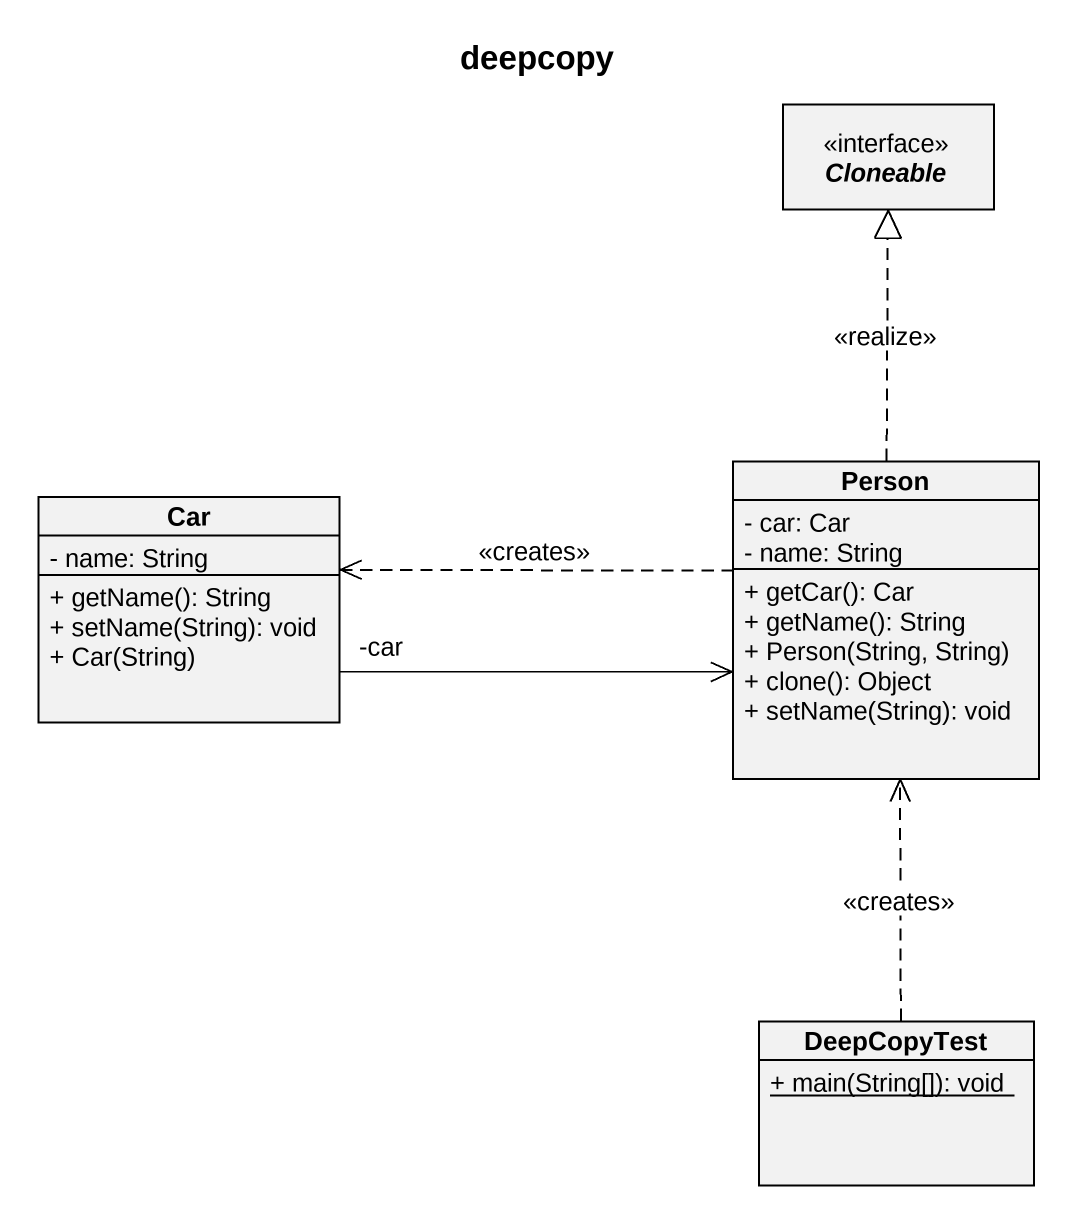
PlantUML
@startuml
title deepcopy
hide circle
hide empty members
skinparam classAttributeIconSize 0
interface Cloneable
class Car {
  - name: String
  + getName(): String
  + setName(String): void
  + Car(String)
}
class "Person" as Person_ {
  - car: Car
  - name: String
  + getCar(): Car
  + getName(): String
  + Person(String, String)
  + clone(): Object
  + setName(String): void
}
class DeepCopyTest {
  {static} + main(String[]): void
}
Car "-car" -right-> Person_
Car <.right. Person_ : <<creates>>
Person_ .up.|> Cloneable : <<realize>>
DeepCopyTest .up.> Person_ : <<creates>>
@enduml
